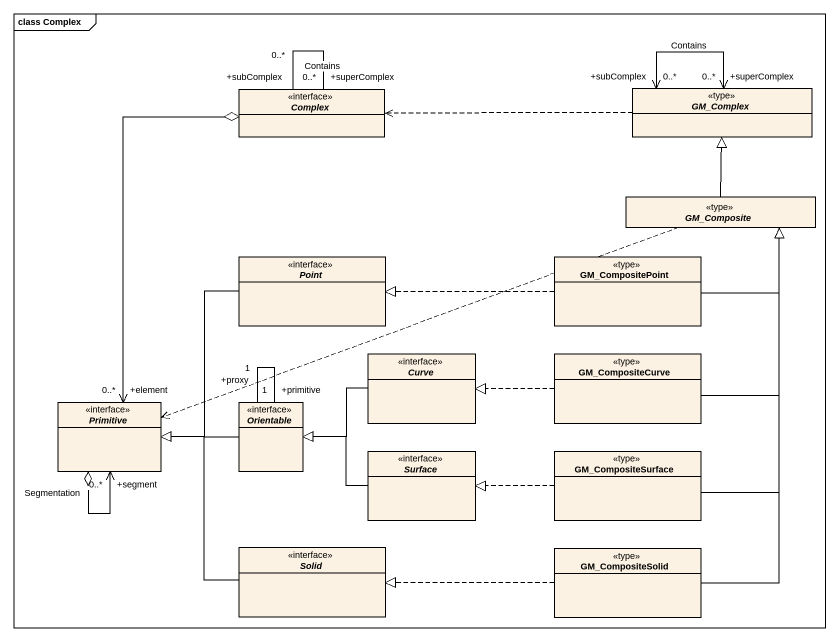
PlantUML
@startuml
mainframe class Complex
hide circle
hide empty members
interface Complex
abstract class GM_Complex <<type>>
abstract class GM_Composite <<type>>
interface Point
class GM_CompositePoint <<type>>
interface Curve
class GM_CompositeCurve <<type>>
interface Primitive
interface Orientable
interface Surface
class GM_CompositeSurface <<type>>
interface Solid
class GM_CompositeSolid <<type>>
Complex "+superComplex\n0..*" -- "+subComplex\n0..*" Complex : Contains
GM_Complex .left.> Complex
GM_Complex "+superComplex\n0..*" <--> "+subComplex\n0..*" GM_Complex : Contains
GM_Composite -up-|> GM_Complex
GM_Composite .left.> Primitive
Point --|> Primitive
GM_CompositePoint -up-|> GM_Composite
GM_CompositePoint .left.|> Point
Curve -left-|> Orientable
GM_CompositeCurve -up-|> GM_Composite
GM_CompositeCurve .left.|> Curve
Primitive "+element\n0..*" <-up-o Complex
Primitive o--> "+segment\n0..*" Primitive : Segmentation
Orientable -left-|> Primitive
Orientable "+primitive\n1" -- "+proxy\n1" Orientable
Surface -left-|> Orientable
GM_CompositeSurface -up-|> GM_Composite
GM_CompositeSurface .left.|> Surface
Solid -up-|> Primitive
GM_CompositeSolid -up-|> GM_Composite
GM_CompositeSolid .left.|> Solid
@enduml
